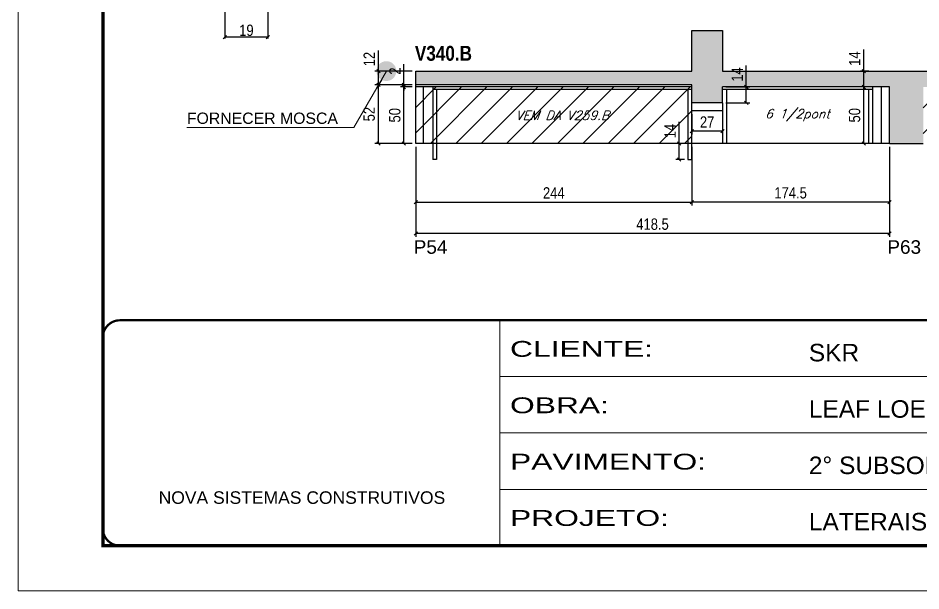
# Model space of a CAD drawing. Extents: x 3309 to 9590, y -2522 to 15424.
# Drawn here: x 8078 to 8876, y 10112 to 10619 of the extents above; entities that cross this region are included whole.
import ezdxf

# ---------------------------------------------------------------- set-up
doc = ezdxf.new("R2010")
doc.units = 0
doc.linetypes.add('CONTINUO', pattern=[0])
doc.linetypes.add('DASHED', pattern=[0.75, 0.5, -0.25])
for name, color, linetype in [('5', 5, 'Continuous'), ('COTA', 241, 'Continuous'), ('NOMENCLATURA', 7, 'Continuous'), ('Painéis', 200, 'Continuous'), ('SARR_2.2x7', 40, 'Continuous'), ('SARR_3.5x7', 81, 'Continuous'), ('texto', 7, 'Continuous')]:
    doc.layers.add(name, color=color, linetype=linetype)
for name, color, linetype, lineweight in [('CARIMBO', 255, 'Continuous', 9), ('Folhas', 255, 'Continuous', 9), ('Hachura', 251, 'Continuous', 9), ('SARRAFO DE PRESSAO', 251, 'DASHED', 9)]:
    doc.layers.add(name, color=color, linetype=linetype, lineweight=lineweight)
doc.styles.add('ARIAL', font='arial.ttf')
doc.styles.add('COTA TECNICA', font='techl___.ttf', dxfattribs={"height": 10})
doc.styles.add('COTA TECNICA 2X', font='techl___.ttf', dxfattribs={"height": 10})
doc.styles.add('Romans', font='romans.shx')
doc.styles.get("Standard").update_dxf_attribs({"font": 'arial.ttf'})
doc.styles.add('TECNICA', font='techb___.ttf', dxfattribs={"height": 10})
doc.styles.add('Tecnologia', font='')
doc.styles.get('Tecnologia').set_extended_font_data('Forgotten Futurist')
doc.dimstyles.new('3x', dxfattribs={"dimtxt": 10, "dimasz": 5, "dimexe": 7, "dimexo": 5, "dimgap": 4, "dimtad": 1, "dimdec": 4, "dimlfac": 0.333333, "dimdsep": 46, "dimtxsty": 'Standard', "dimblk": 'DOT', "dimcen": 0.09, "dimclrd": 1, "dimclre": 1, "dimclrt": 2, "dimadec": 0, "dimazin": 2, "dimtfac": 1, "dimtdec": 4, "dimtmove": 0, "dimatfit": 3, "dimldrblk": 'DOT', "dimfxl": 1, "dimtolj": 1, "dimtzin": 0, "dimlwd": 9, "dimlwe": 9, "dimarcsym": 0})
doc.dimstyles.new('PAINEL', dxfattribs={"dimtxt": 10, "dimasz": 3, "dimexe": 3, "dimexo": 3, "dimgap": 3, "dimtad": 1, "dimdec": 1, "dimzin": 12, "dimdsep": 46, "dimtxsty": 'COTA TECNICA', "dimblk1": 'OBLIQUE', "dimblk2": 'OBLIQUE', "dimsah": 1, "dimcen": 0.9, "dimclrd": 4, "dimclre": 4, "dimclrt": 240, "dimadec": 1, "dimazin": 3, "dimtfac": 1, "dimtdec": 1, "dimtmove": 0, "dimatfit": 3, "dimfxl": 1, "dimtolj": 1, "dimtzin": 12, "dimarcsym": 0})
doc.dimstyles.new('SECAO', dxfattribs={"dimscale": 0.333333, "dimtxt": 5, "dimasz": 9, "dimexe": 3, "dimexo": 3, "dimgap": 3, "dimtad": 1, "dimdec": 1, "dimlfac": 0.5, "dimzin": 12, "dimdsep": 46, "dimtxsty": 'COTA TECNICA 2X', "dimblk1": 'OBLIQUE', "dimblk2": 'OBLIQUE', "dimsah": 1, "dimcen": 0.9, "dimclrd": 4, "dimclre": 4, "dimclrt": 240, "dimadec": 1, "dimazin": 3, "dimtfac": 1, "dimtdec": 1, "dimtmove": 0, "dimatfit": 3, "dimfxl": 1, "dimtolj": 1, "dimtzin": 12, "dimarcsym": 0})

# ---------------------------------------------------------------- blocks, each defined once
blk = doc.blocks.new('9999999999')
at = {"color": 30, "linetype": 'CONTINUO'}
for p, q in [((98564.56, 34230.21), (98564.56, 34429.45)), ((98564.56, 34379.64), (99583.98, 34379.64)), ((98564.56, 34329.83), (99487.98, 34329.83)), ((98564.56, 34280.02), (99487.98, 34280.02))]:
    blk.add_line(p, q, dxfattribs=at)
at = {"color": 30, "linetype": 'CONTINUO', "const_width": 2}
blk.add_lwpolyline([(99583.98, 34230.21), (99583.98, 34414.45, 0.414214), (99568.98, 34429.45), (98228.98, 34429.45, 0.414214), (98213.98, 34414.45), (98213.98, 34245.21, 0.414214), (98228.98, 34230.21), (99583.98, 34230.21)], format="xyb", dxfattribs=at)
at = {"layer": 'Folhas'}
blk.add_lwpolyline([(98138.98, 34190.21), (99623.98, 34190.21), (99623.98, 35240.21), (98138.98, 35240.21)], close=True, dxfattribs=at)
at = {"layer": 'Folhas', "color": 30, "const_width": 3}
blk.add_lwpolyline([(98213.98, 34230.21), (99583.98, 34230.21), (99583.98, 35200.21), (98213.98, 35200.21)], close=True, dxfattribs=at)
at = {"color": 7, "linetype": 'Continuous', "ltscale": 5, "style": 'ARIAL'}
for s, height, p in [('SKR', 15.483, (98837.68, 34393.13)), ('LEAF LOEFGREN', 15.4829, (98837.68, 34343.32)), ('2° SUBSOLO INFERIOR', 15.4829, (98837.68, 34293.51)), ('NOVA SISTEMAS CONSTRUTIVOS', 11.0592, (98263.19, 34267.21)), ('LATERAIS DE VIGAS', 15.4829, (98837.68, 34243.7))]:
    blk.add_text(s, height=height, dxfattribs=at).set_placement(p)
at = {"layer": 'Folhas', "color": 7, "style": 'Tecnologia', "width": 1.5}
for s, p in [('CLIENTE:', (98573.65, 34397.17)), ('OBRA:', (98573.65, 34347.31)), ('PAVIMENTO:', (98573.65, 34297.5)), ('PROJETO:', (98573.65, 34247.69))]:
    blk.add_text(s, height=14, dxfattribs=at).set_placement(p)
blk = doc.blocks.new('_Oblique')
at = {"color": 0, "linetype": 'ByBlock', "lineweight": -2}
blk.add_line((-0.5, -0.5), (0.5, 0.5), dxfattribs=at)
blk = doc.blocks.new('*D1446')
at = {"layer": 'COTA', "color": 4, "lineweight": -2, "transparency": 16777216}
for p, q in [((8260.65, 10648.04), (8260.65, 10600.57)), ((8298.65, 10648.04), (8298.65, 10600.57)), ((8298.65, 10601.57), (8260.65, 10601.57))]:
    blk.add_line(p, q, dxfattribs=at)
at = {"layer": 'Defpoints', "color": 0, "transparency": 16777216}
for p in [(8260.65, 10649.04), (8298.65, 10649.04), (8260.65, 10601.57)]:
    blk.add_point(p, dxfattribs=at)
at = {"layer": 'COTA', "color": 4, "lineweight": -2, "transparency": 16777216, "xscale": 3, "yscale": 3, "zscale": 3, "rotation": 180}
blk.add_blockref('_Oblique', (8260.65, 10601.57), dxfattribs=at)
at = {"layer": 'COTA', "color": 4, "lineweight": -2, "transparency": 16777216, "xscale": 3, "yscale": 3, "zscale": 3}
blk.add_blockref('_Oblique', (8298.65, 10601.57), dxfattribs=at)
at = {"layer": 'COTA', "color": 240, "transparency": 16777216, "insert": (8279.65, 10607.66), "char_height": 10, "attachment_point": 5, "style": 'COTA TECNICA 2X'}
blk.add_mtext('\\A1;19', dxfattribs=at)
blk = doc.blocks.new('*D1463')
at = {"layer": 'COTA', "color": 4, "linetype": 'ByBlock', "lineweight": -2, "transparency": 16777216}
for p, q in [((8673.22, 10504.6), (8673.22, 10452.87)), ((8847.72, 10504.6), (8847.72, 10452.87)), ((8847.72, 10455.87), (8673.22, 10455.87))]:
    blk.add_line(p, q, dxfattribs=at)
at = {"layer": 'Defpoints', "color": 0, "linetype": 'ByBlock', "transparency": 16777216}
for p in [(8673.22, 10507.6), (8847.72, 10507.6), (8673.22, 10455.87)]:
    blk.add_point(p, dxfattribs=at)
at = {"layer": 'COTA', "color": 4, "linetype": 'ByBlock', "lineweight": -2, "transparency": 16777216, "xscale": 3, "yscale": 3, "zscale": 3, "rotation": 180}
blk.add_blockref('_Oblique', (8673.22, 10455.87), dxfattribs=at)
at = {"layer": 'COTA', "color": 4, "linetype": 'ByBlock', "lineweight": -2, "transparency": 16777216, "xscale": 3, "yscale": 3, "zscale": 3}
blk.add_blockref('_Oblique', (8847.72, 10455.87), dxfattribs=at)
at = {"layer": 'COTA', "color": 240, "linetype": 'ByBlock', "transparency": 16777216, "insert": (8760.47, 10463.98), "char_height": 10, "attachment_point": 5, "style": 'COTA TECNICA'}
blk.add_mtext('\\A1;174.5', dxfattribs=at)
blk = doc.blocks.new('*D1465')
at = {"layer": 'COTA', "color": 4, "linetype": 'ByBlock', "lineweight": -2, "transparency": 16777216}
for p, q in [((8429.22, 10504.6), (8429.22, 10425.16)), ((8847.72, 10504.6), (8847.72, 10425.16)), ((8847.72, 10428.16), (8429.22, 10428.16))]:
    blk.add_line(p, q, dxfattribs=at)
at = {"layer": 'Defpoints', "color": 0, "linetype": 'ByBlock', "transparency": 16777216}
for p in [(8429.22, 10507.6), (8847.72, 10507.6), (8429.22, 10428.16)]:
    blk.add_point(p, dxfattribs=at)
at = {"layer": 'COTA', "color": 4, "linetype": 'ByBlock', "lineweight": -2, "transparency": 16777216, "xscale": 3, "yscale": 3, "zscale": 3, "rotation": 180}
blk.add_blockref('_Oblique', (8429.22, 10428.16), dxfattribs=at)
at = {"layer": 'COTA', "color": 4, "linetype": 'ByBlock', "lineweight": -2, "transparency": 16777216, "xscale": 3, "yscale": 3, "zscale": 3}
blk.add_blockref('_Oblique', (8847.72, 10428.16), dxfattribs=at)
at = {"layer": 'COTA', "color": 240, "linetype": 'ByBlock', "transparency": 16777216, "insert": (8638.47, 10436.29), "char_height": 10, "attachment_point": 5, "style": 'COTA TECNICA'}
blk.add_mtext('\\A1;418.5', dxfattribs=at)
blk = doc.blocks.new('*D1467')
at = {"layer": 'COTA', "color": 4, "lineweight": -2, "transparency": 16777216}
for p, q in [((8426.22, 10559.6), (8393.24, 10559.6)), ((8396.24, 10507.6), (8396.24, 10559.6)), ((8426.22, 10507.6), (8393.24, 10507.6))]:
    blk.add_line(p, q, dxfattribs=at)
at = {"layer": 'Defpoints', "color": 0, "transparency": 16777216}
for p in [(8396.24, 10559.6), (8429.22, 10559.6), (8429.22, 10507.6)]:
    blk.add_point(p, dxfattribs=at)
at = {"layer": 'COTA', "color": 4, "lineweight": -2, "transparency": 16777216, "xscale": 3, "yscale": 3, "zscale": 3}
for p, rotation in [((8396.24, 10559.6), 90), ((8396.24, 10507.6), 270)]:
    blk.add_blockref('_Oblique', p, dxfattribs=dict(at, rotation=rotation))
at = {"layer": 'COTA', "color": 240, "transparency": 16777216, "insert": (8388.13, 10533.6), "char_height": 10, "attachment_point": 5, "rotation": 90, "style": 'COTA TECNICA'}
blk.add_mtext('\\A1;52', dxfattribs=at)
blk = doc.blocks.new('*D1468')
at = {"layer": 'COTA', "color": 4, "lineweight": -2, "transparency": 16777216}
for p, q in [((8396.24, 10571.6), (8396.24, 10589.91)), ((8426.22, 10571.6), (8393.24, 10571.6)), ((8396.24, 10559.6), (8396.24, 10571.6)), ((8426.22, 10559.6), (8393.24, 10559.6))]:
    blk.add_line(p, q, dxfattribs=at)
at = {"layer": 'Defpoints', "color": 0, "transparency": 16777216}
for p in [(8396.24, 10571.6), (8429.22, 10571.6), (8429.22, 10559.6)]:
    blk.add_point(p, dxfattribs=at)
at = {"layer": 'COTA', "color": 4, "lineweight": -2, "transparency": 16777216, "xscale": 3, "yscale": 3, "zscale": 3}
for p, rotation in [((8396.24, 10571.6), 90), ((8396.24, 10559.6), 270)]:
    blk.add_blockref('_Oblique', p, dxfattribs=dict(at, rotation=rotation))
at = {"layer": 'COTA', "color": 240, "transparency": 16777216, "insert": (8388.18, 10582.25), "char_height": 10, "attachment_point": 5, "rotation": 90, "style": 'COTA TECNICA'}
blk.add_mtext('\\A1;12', dxfattribs=at)
blk = doc.blocks.new('*D1790')
at = {"layer": 'COTA', "color": 4, "lineweight": -2, "transparency": 16777216}
for p, q in [((8829.72, 10557.6), (8822.13, 10557.6)), ((8825.13, 10507.6), (8825.13, 10557.6)), ((8829.72, 10507.6), (8822.13, 10507.6))]:
    blk.add_line(p, q, dxfattribs=at)
at = {"layer": 'Defpoints', "color": 0, "transparency": 16777216}
for p in [(8825.13, 10557.6), (8832.72, 10557.6), (8832.72, 10507.6)]:
    blk.add_point(p, dxfattribs=at)
at = {"layer": 'COTA', "color": 4, "lineweight": -2, "transparency": 16777216, "xscale": 3, "yscale": 3, "zscale": 3}
for p, rotation in [((8825.13, 10557.6), 90), ((8825.13, 10507.6), 270)]:
    blk.add_blockref('_Oblique', p, dxfattribs=dict(at, rotation=rotation))
at = {"layer": 'COTA', "color": 240, "transparency": 16777216, "insert": (8817.02, 10532.6), "char_height": 10, "attachment_point": 5, "rotation": 90, "style": 'COTA TECNICA'}
blk.add_mtext('\\A1;50', dxfattribs=at)
blk = doc.blocks.new('*D1791')
at = {"layer": 'COTA', "color": 4, "lineweight": -2, "transparency": 16777216}
for p, q in [((8825.13, 10571.6), (8825.13, 10590.71)), ((8829.72, 10571.6), (8822.13, 10571.6)), ((8825.13, 10557.6), (8825.13, 10571.6)), ((8829.72, 10557.6), (8822.13, 10557.6))]:
    blk.add_line(p, q, dxfattribs=at)
at = {"layer": 'Defpoints', "color": 0, "transparency": 16777216}
for p in [(8825.13, 10571.6), (8832.72, 10571.6), (8832.72, 10557.6)]:
    blk.add_point(p, dxfattribs=at)
at = {"layer": 'COTA', "color": 4, "lineweight": -2, "transparency": 16777216, "xscale": 3, "yscale": 3, "zscale": 3}
for p, rotation in [((8825.13, 10571.6), 90), ((8825.13, 10557.6), 270)]:
    blk.add_blockref('_Oblique', p, dxfattribs=dict(at, rotation=rotation))
at = {"layer": 'COTA', "color": 240, "transparency": 16777216, "insert": (8817.05, 10582.65), "char_height": 10, "attachment_point": 5, "rotation": 90, "style": 'COTA TECNICA'}
blk.add_mtext('\\A1;14', dxfattribs=at)
blk = doc.blocks.new('*D1813')
at = {"layer": 'COTA', "color": 4, "lineweight": -2, "transparency": 16777216}
for p, q in [((8429.22, 10504.6), (8429.22, 10452.87)), ((8673.22, 10504.6), (8673.22, 10452.87)), ((8429.22, 10455.87), (8673.22, 10455.87))]:
    blk.add_line(p, q, dxfattribs=at)
at = {"layer": 'Defpoints', "color": 0, "transparency": 16777216}
for p in [(8429.22, 10507.6), (8673.22, 10507.6), (8673.22, 10455.87)]:
    blk.add_point(p, dxfattribs=at)
at = {"layer": 'COTA', "color": 4, "lineweight": -2, "transparency": 16777216, "xscale": 3, "yscale": 3, "zscale": 3, "rotation": 180}
blk.add_blockref('_Oblique', (8429.22, 10455.87), dxfattribs=at)
at = {"layer": 'COTA', "color": 4, "lineweight": -2, "transparency": 16777216, "xscale": 3, "yscale": 3, "zscale": 3}
blk.add_blockref('_Oblique', (8673.22, 10455.87), dxfattribs=at)
at = {"layer": 'COTA', "color": 240, "transparency": 16777216, "insert": (8551.22, 10463.95), "char_height": 10, "attachment_point": 5, "style": 'COTA TECNICA'}
blk.add_mtext('\\A1;244', dxfattribs=at)
blk = doc.blocks.new('*D1814')
at = {"layer": 'COTA', "color": 4, "lineweight": -2, "transparency": 16777216}
for p, q in [((8721.32, 10557.6), (8721.32, 10576.71)), ((8703.22, 10557.6), (8724.32, 10557.6)), ((8721.32, 10543.6), (8721.32, 10557.6)), ((8703.22, 10543.6), (8724.32, 10543.6))]:
    blk.add_line(p, q, dxfattribs=at)
at = {"layer": 'Defpoints', "color": 0, "transparency": 16777216}
for p in [(8700.22, 10557.6), (8721.32, 10557.6), (8700.22, 10543.6)]:
    blk.add_point(p, dxfattribs=at)
at = {"layer": 'COTA', "color": 4, "lineweight": -2, "transparency": 16777216, "xscale": 3, "yscale": 3, "zscale": 3}
for p, rotation in [((8721.32, 10557.6), 90), ((8721.32, 10543.6), 270)]:
    blk.add_blockref('_Oblique', p, dxfattribs=dict(at, rotation=rotation))
at = {"layer": 'COTA', "color": 240, "transparency": 16777216, "insert": (8713.25, 10568.65), "char_height": 10, "attachment_point": 5, "rotation": 90, "style": 'COTA TECNICA'}
blk.add_mtext('\\A1;14', dxfattribs=at)
blk = doc.blocks.new('*D1815')
at = {"layer": 'COTA', "color": 4, "lineweight": -2, "transparency": 16777216}
for p, q in [((8673.22, 10533.6), (8673.22, 10515.55)), ((8700.22, 10533.6), (8700.22, 10515.55)), ((8700.22, 10518.55), (8673.22, 10518.55))]:
    blk.add_line(p, q, dxfattribs=at)
at = {"layer": 'Defpoints', "color": 0, "transparency": 16777216}
for p in [(8673.22, 10536.6), (8700.22, 10536.6), (8673.22, 10518.55)]:
    blk.add_point(p, dxfattribs=at)
at = {"layer": 'COTA', "color": 4, "lineweight": -2, "transparency": 16777216, "xscale": 3, "yscale": 3, "zscale": 3, "rotation": 180}
blk.add_blockref('_Oblique', (8673.22, 10518.55), dxfattribs=at)
at = {"layer": 'COTA', "color": 4, "lineweight": -2, "transparency": 16777216, "xscale": 3, "yscale": 3, "zscale": 3}
blk.add_blockref('_Oblique', (8700.22, 10518.55), dxfattribs=at)
at = {"layer": 'COTA', "color": 240, "transparency": 16777216, "insert": (8686.72, 10526.62), "char_height": 10, "attachment_point": 5, "style": 'COTA TECNICA'}
blk.add_mtext('\\A1;27', dxfattribs=at)
blk = doc.blocks.new('*D1816')
at = {"layer": 'COTA', "color": 4, "lineweight": -2, "transparency": 16777216}
for p, q in [((8662.09, 10507.6), (8662.09, 10526.71)), ((8666.72, 10507.6), (8659.09, 10507.6)), ((8662.09, 10493.6), (8662.09, 10507.6)), ((8666.72, 10493.6), (8659.09, 10493.6))]:
    blk.add_line(p, q, dxfattribs=at)
at = {"layer": 'Defpoints', "color": 0, "transparency": 16777216}
for p in [(8662.09, 10507.6), (8669.72, 10507.6), (8669.72, 10493.6)]:
    blk.add_point(p, dxfattribs=at)
at = {"layer": 'COTA', "color": 4, "lineweight": -2, "transparency": 16777216, "xscale": 3, "yscale": 3, "zscale": 3}
for p, rotation in [((8662.09, 10507.6), 90), ((8662.09, 10493.6), 270)]:
    blk.add_blockref('_Oblique', p, dxfattribs=dict(at, rotation=rotation))
at = {"layer": 'COTA', "color": 240, "transparency": 16777216, "insert": (8654.01, 10518.65), "char_height": 10, "attachment_point": 5, "rotation": 90, "style": 'COTA TECNICA'}
blk.add_mtext('\\A1;14', dxfattribs=at)
blk = doc.blocks.new('*D1818')
at = {"layer": 'COTA', "color": 4, "lineweight": -2, "transparency": 16777216}
for p, q in [((8426.22, 10557.6), (8415.84, 10557.6)), ((8418.84, 10507.6), (8418.84, 10557.6)), ((8426.22, 10507.6), (8415.84, 10507.6))]:
    blk.add_line(p, q, dxfattribs=at)
at = {"layer": 'Defpoints', "color": 0, "transparency": 16777216}
for p in [(8418.84, 10557.6), (8429.22, 10557.6), (8429.22, 10507.6)]:
    blk.add_point(p, dxfattribs=at)
at = {"layer": 'COTA', "color": 4, "lineweight": -2, "transparency": 16777216, "xscale": 3, "yscale": 3, "zscale": 3}
for p, rotation in [((8418.84, 10557.6), 90), ((8418.84, 10507.6), 270)]:
    blk.add_blockref('_Oblique', p, dxfattribs=dict(at, rotation=rotation))
at = {"layer": 'COTA', "color": 240, "transparency": 16777216, "insert": (8410.73, 10532.6), "char_height": 10, "attachment_point": 5, "rotation": 90, "style": 'COTA TECNICA'}
blk.add_mtext('\\A1;50', dxfattribs=at)
blk = doc.blocks.new('*D1819')
at = {"layer": 'COTA', "color": 4, "lineweight": -2, "transparency": 16777216}
for p, q in [((8418.84, 10559.6), (8418.84, 10577.71)), ((8426.22, 10559.6), (8415.84, 10559.6)), ((8426.22, 10557.6), (8415.84, 10557.6)), ((8418.84, 10557.6), (8418.84, 10559.6)), ((8418.84, 10557.6), (8418.84, 10554.6))]:
    blk.add_line(p, q, dxfattribs=at)
at = {"layer": 'Defpoints', "color": 0, "transparency": 16777216}
for p in [(8418.84, 10559.6), (8429.22, 10559.6), (8429.22, 10557.6)]:
    blk.add_point(p, dxfattribs=at)
at = {"layer": 'COTA', "color": 4, "lineweight": -2, "transparency": 16777216, "xscale": 3, "yscale": 3, "zscale": 3}
for p, rotation in [((8418.84, 10559.6), 270), ((8418.84, 10557.6), 90)]:
    blk.add_blockref('_Oblique', p, dxfattribs=dict(at, rotation=rotation))
at = {"layer": 'COTA', "color": 240, "transparency": 16777216, "insert": (8410.84, 10571.65), "char_height": 10, "attachment_point": 5, "rotation": 90, "style": 'COTA TECNICA'}
blk.add_mtext('\\A1;2', dxfattribs=at)
blk = doc.blocks.new('_Dot')
at = {"color": 0, "linetype": 'ByBlock', "lineweight": -2}
blk.add_line((-0.5, 0), (-1, 0), dxfattribs=at)
at = {"color": 0, "linetype": 'ByBlock', "const_width": 0.5}
blk.add_lwpolyline([(-0.25, 0, 1), (0.25, 0, 1)], format="xyb", close=True, dxfattribs=at)

msp = doc.modelspace()

# ---------------------------------------------------------------- hatches: boundary and pattern name
at = {"layer": 'COTA'}
h = msp.add_hatch(dxfattribs=at)
h.set_pattern_fill('AR-CONC', color=256, scale=0.03)
h.set_pattern_definition([(50, (0, 18.056), (5.46554, -0.4781726), [0.5715, -6.2865]), (355, (0, 18.056), (-1.0573026, 5.7317054), [0.4572, -5.0292175]), (100.451445, (0.4555, 18.016), (4.4082374, 5.2535326), [0.4857003, -5.3427073]), (46.1842, (0, 19.58), (8.1323712, -1.2612698), [0.85725, -9.42975]), (96.63556, (0.678, 19.475), (7.122124, 7.4227837), [0.7285507, -8.014068]), (351.18415, (0, 19.58), (7.122124, 7.4227837), [0.685799, -7.543792]), (21, (0.762, 19.199), (4.5484317, -3.067956), [0.5715, -6.2865]), (326, (0.762, 19.199), (1.8540609, 5.525639), [0.4572, -5.0292]), (71.451445, (1.141, 18.9433), (6.4024926, 2.457683), [0.4857003, -5.3426981]), (37.5, (0, 18.056), (0.0926581, 2.53665117), [0, -4.96824, 0, -5.1054, 0, -5.04825]), (7.5, (0, 18.056), (2.0045899, 3.00541724), [0, -2.91084, 0, -4.85394, 0, -1.92405]), (327.5, (-1.6993, 18.056), (4.06771786, -0.17186232), [0, -1.905, 0, -5.9436, 0, -7.8867]), (317.5, (-2.4613, 18.056), (4.4438754, 0.7627947), [0, -2.4765, 0, -3.94716, 0, -5.6007])])
h.paths.add_polyline_path([(8877.72, 10557.6), (9215.72, 10557.6), (9215.72, 10571.6), (8700.22, 10571.6), (8700.22, 10607.6), (8673.22, 10607.6), (8673.22, 10571.6), (8429.22, 10571.6), (8429.22, 10559.6), (8673.22, 10559.6), (8673.22, 10543.6), (8700.22, 10543.6), (8700.22, 10557.6), (8847.72, 10557.6), (8847.72, 10507.6), (8877.72, 10507.6)])
at = {"layer": 'Hachura', "linetype": 'ByBlock'}
h = msp.add_hatch(dxfattribs=at)
h.set_pattern_fill('ANSI31', color=256, scale=5)
h.paths.add_polyline_path([(8673.22, 10557.6), (8429.22, 10557.6), (8429.22, 10507.6), (8673.22, 10507.6)])
h.paths.add_polyline_path([(9121.72, 10557.6), (8877.72, 10557.6), (8877.72, 10507.6), (9121.72, 10507.6)])

# ---------------------------------------------------------------- linework, layer by layer
at = {"layer": 'COTA'}
for p, q in [((8673.22, 10571.6), (8673.22, 10607.6)), ((8673.22, 10607.6), (8700.22, 10607.6)), ((8700.22, 10607.6), (8700.22, 10571.6)), ((8429.22, 10559.6), (8429.22, 10571.6)), ((8429.22, 10571.6), (8673.22, 10571.6)), ((8700.22, 10571.6), (9215.72, 10571.6)), ((8700.22, 10543.6), (8700.22, 10507.6)), ((8673.22, 10493.6), (8673.22, 10507.6)), ((8847.72, 10507.6), (8877.72, 10507.6)), ((8447.72, 10493.6), (8444.22, 10493.6)), ((8669.72, 10493.6), (8673.22, 10493.6))]:
    msp.add_line(p, q, dxfattribs=at)
at = {"layer": 'Painéis', "linetype": 'ByBlock'}
for p, q in [((8673.22, 10559.6), (8429.22, 10559.6)), ((8429.22, 10507.6), (8429.22, 10559.6)), ((8673.22, 10557.6), (8429.22, 10557.6)), ((8673.22, 10507.6), (8673.22, 10559.6)), ((8847.72, 10557.6), (8700.22, 10557.6)), ((8700.22, 10543.6), (8700.22, 10557.6)), ((8847.72, 10507.6), (8847.72, 10557.6)), ((8700.22, 10543.6), (8673.22, 10543.6)), ((8847.72, 10507.6), (8429.22, 10507.6))]:
    msp.add_line(p, q, dxfattribs=at)
at = {"layer": 'SARR_2.2x7', "linetype": 'Continuous'}
for p, q in [((8436.22, 10507.6), (8436.22, 10557.6)), ((8673.22, 10555.4), (8444.22, 10555.4)), ((8832.72, 10555.4), (8700.22, 10555.4)), ((8840.72, 10507.6), (8840.72, 10557.6)), ((8700.22, 10536.6), (8673.22, 10536.6))]:
    msp.add_line(p, q, dxfattribs=at)
at = {"layer": 'SARR_3.5x7'}
for p, q in [((8444.22, 10557.6), (8444.22, 10493.6)), ((8447.72, 10555.4), (8447.72, 10493.6)), ((8669.72, 10555.4), (8669.72, 10493.6)), ((8703.72, 10555.4), (8703.72, 10507.6)), ((8829.22, 10555.4), (8829.22, 10507.6)), ((8832.72, 10557.6), (8832.72, 10507.6))]:
    msp.add_line(p, q, dxfattribs=at)

# ---------------------------------------------------------------- block references
at = {"layer": 'SARRAFO DE PRESSAO', "color": 6, "linetype": 'ByBlock'}
msp.add_blockref('9999999999', (-90061.11, -24078.07), dxfattribs=at)

# ---------------------------------------------------------------- texts
at = {"layer": '5', "linetype": 'Continuous'}
for s, p in [('P54', (8427.43, 10410.15)), ('P63', (8845.92, 10410.15))]:
    msp.add_text(s, height=12, rotation=0.00004, dxfattribs=at).set_placement(p)
at = {"layer": 'CARIMBO', "style": 'ARIAL'}
msp.add_text('FORNECER MOSCA', height=10, dxfattribs=at).set_placement((8227.04, 10524.98))
at = {"layer": 'NOMENCLATURA', "style": 'TECNICA'}
msp.add_text('V340.B', height=13.2, dxfattribs=at).set_placement((8428.5, 10580.78))
at = {"layer": 'texto', "color": 2, "char_height": 8, "attachment_point": 5, "style": 'Romans'}
for s, insert in [('{\\Q19;\\C256;6 1/2pont}', (8766.47, 10532.6)), ('{\\Q19;\\C256;VEM DA V259.B}', (8558.72, 10532.6))]:
    msp.add_mtext(s, dxfattribs=dict(at, insert=insert))

# ---------------------------------------------------------------- dimensions: what is measured, and where the dimension line sits
at = {"layer": 'COTA'}
dim = msp.add_linear_dim(base=(8260.65, 10601.57), p1=(8298.65, 10649.04), p2=(8260.65, 10649.04), angle=180, dimstyle='SECAO', dxfattribs=at)
dim.commit()
dim.dimension.update_dxf_attribs({"geometry": '*D1446', "text_midpoint": (8279.65, 10601.57), "dimtype": 160})
for base, p1, p2, picture, middle in [((8396.24, 10571.6), (8429.22, 10559.6), (8429.22, 10571.6), '*D1468', (8388.18, 10582.25)), ((8825.13, 10571.6), (8832.72, 10557.6), (8832.72, 10571.6), '*D1791', (8817.05, 10582.65)), ((8418.84, 10559.6), (8429.22, 10557.6), (8429.22, 10559.6), '*D1819', (8410.84, 10571.65)), ((8721.32, 10557.6), (8700.22, 10543.6), (8700.22, 10557.6), '*D1814', (8713.25, 10568.65)), ((8396.24, 10559.6), (8429.22, 10507.6), (8429.22, 10559.6), '*D1467', (8388.13, 10533.6)), ((8418.84, 10557.6), (8429.22, 10507.6), (8429.22, 10557.6), '*D1818', (8410.73, 10532.6)), ((8825.13, 10557.6), (8832.72, 10507.6), (8832.72, 10557.6), '*D1790', (8817.02, 10532.6)), ((8662.09, 10507.6), (8669.72, 10493.6), (8669.72, 10507.6), '*D1816', (8654.01, 10518.65))]:
    dim = msp.add_linear_dim(base=base, p1=p1, p2=p2, angle=90, dimstyle='PAINEL', dxfattribs=at)
    dim.commit()
    dim.dimension.update_dxf_attribs({"geometry": picture, "text_midpoint": middle})
for base, p1, p2, picture, middle in [((8673.22, 10518.55), (8700.22, 10536.6), (8673.22, 10536.6), '*D1815', (8686.72, 10526.62)), ((8673.22, 10455.87), (8429.22, 10507.6), (8673.22, 10507.6), '*D1813', (8551.22, 10463.95))]:
    dim = msp.add_linear_dim(base=base, p1=p1, p2=p2, dimstyle='PAINEL', dxfattribs=at)
    dim.commit()
    dim.dimension.update_dxf_attribs({"geometry": picture, "text_midpoint": middle})
at = {"layer": 'COTA', "linetype": 'ByBlock'}
for base, p2, picture, middle in [((8429.22, 10428.16), (8429.22, 10507.6), '*D1465', (8638.47, 10436.29)), ((8673.22, 10455.87), (8673.22, 10507.6), '*D1463', (8760.47, 10463.98))]:
    dim = msp.add_linear_dim(base=base, p1=(8847.72, 10507.6), p2=p2, angle=180, dimstyle='PAINEL', dxfattribs=at)
    dim.commit()
    dim.dimension.update_dxf_attribs({"geometry": picture, "text_midpoint": middle})

# ---------------------------------------------------------------- leaders
at = {"layer": 'Hachura'}
msp.add_leader([(8403.33, 10571.65), (8374.48, 10521.68), (8227.04, 10521.68)], dimstyle='3x', override={"dimasz": 17.5, "dimgap": 4, "dimtad": 0}, dxfattribs=at)

doc.saveas('drawing.dxf')
